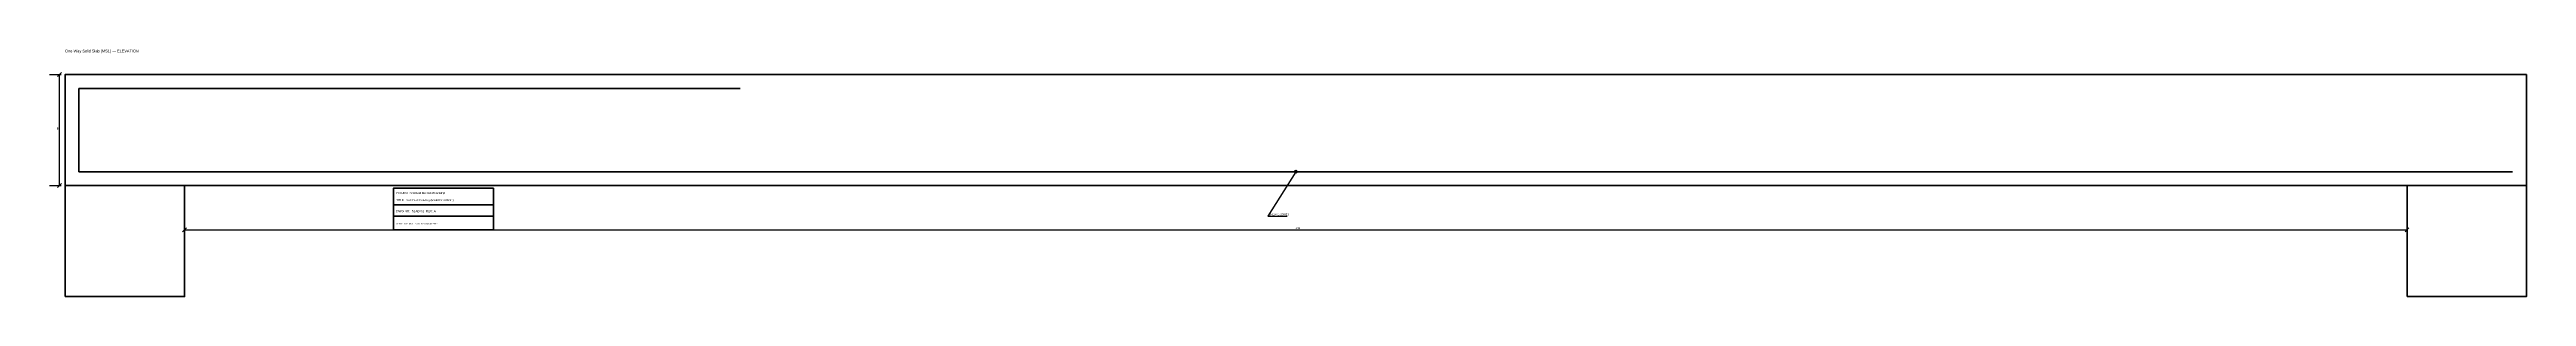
# Model space of a CAD drawing. Header units: millimetres. Extents: x 22 to 4480, y -100 to 345.
import ezdxf

# ---------------------------------------------------------------- set-up
doc = ezdxf.new("R2010")
doc.units = ezdxf.units.MM
for name, color, linetype, lineweight in [('ANNOTATIONS', 7, 'Continuous', 25), ('BORDER_TITLE', 7, 'Continuous', 70), ('CONCRETE', 4, 'Continuous', 35), ('DIMENSIONS', 2, 'Continuous', 25), ('REBAR_BOT', 3, 'Continuous', 70), ('REBAR_MAIN', 1, 'Continuous', 70), ('REBAR_TOP', 1, 'Continuous', 70)]:
    doc.layers.add(name, color=color, linetype=linetype, lineweight=lineweight)

msp = doc.modelspace()

# ---------------------------------------------------------------- linework, layer by layer
at = {"layer": 'ANNOTATIONS'}
for p, q in [((2265, 125), (2215, 45)), ((2215, 45), (2249.3, 45))]:
    msp.add_line(p, q, dxfattribs=at)
at = {"layer": 'BORDER_TITLE'}
for p, q in [((641, 65), (821, 65)), ((641, 45), (821, 45))]:
    msp.add_line(p, q, dxfattribs=at)
msp.add_lwpolyline([(641, 20), (821, 20), (821, 95), (641, 95), (641, 20)], dxfattribs=at)
at = {"layer": 'CONCRETE'}
for points in [[(50, 100), (4480, 100), (4480, 300), (50, 300), (50, 100)], [(50, -100), (265, -100), (265, 100), (50, 100), (50, -100)], [(4265, -100), (4480, -100), (4480, 100), (4265, 100), (4265, -100)]]:
    msp.add_lwpolyline(points, dxfattribs=at)
at = {"layer": 'DIMENSIONS'}
for p, q in [((22, 300), (43, 300)), ((36.4645, 296.4645), (43.5355, 303.5355)), ((40, 100), (40, 300)), ((22, 100), (43, 100)), ((36.4645, 96.4645), (43.5355, 103.5355)), ((265, 48), (265, 17)), ((4265, 48), (4265, 17)), ((261.4645, 16.4645), (268.5355, 23.5355)), ((265, 20), (4265, 20)), ((4261.4645, 16.4645), (4268.5355, 23.5355))]:
    msp.add_line(p, q, dxfattribs=at)
at = {"layer": 'REBAR_BOT'}
msp.add_line((75, 125), (4455, 125), dxfattribs=at)
at = {"layer": 'REBAR_MAIN'}
msp.add_circle((2265, 125), 2, dxfattribs=at)
at = {"layer": 'REBAR_TOP'}
for q in [(1265, 275), (75, 125)]:
    msp.add_line((75, 275), q, dxfattribs=at)

# ---------------------------------------------------------------- texts
at = {"layer": 'ANNOTATIONS'}
for s, height, p in [('One-Way Solid Slab (MS1) — ELEVATION', 5, (50, 340)), ('5H16-01-200 B1', 3.5, (2217, 46.5))]:
    msp.add_text(s, height=height, dxfattribs=at).set_placement(p)
at = {"layer": 'BORDER_TITLE'}
for s, height, p in [('TITLE:   Solid Slab Detailing (Model Detail MS1)', 3.5, (646, 72)), ('PROJECT: Standard Method of Detailing', 3.5, (646, 85)), ('DWG NO:  SLAB-01  REV: A', 4, (646, 52)), ('SCALE: 1:20   DATE: 2026   BY: CAD Generator', 2.5, (646, 30))]:
    msp.add_text(s, height=height, dxfattribs=at).set_placement(p)
at = {"layer": 'DIMENSIONS'}
msp.add_text('200', height=2.5, rotation=90, dxfattribs=at).set_placement((38, 200))
msp.add_text('4000', height=2.5, dxfattribs=at).set_placement((2265, 22))

doc.saveas('drawing.dxf')
